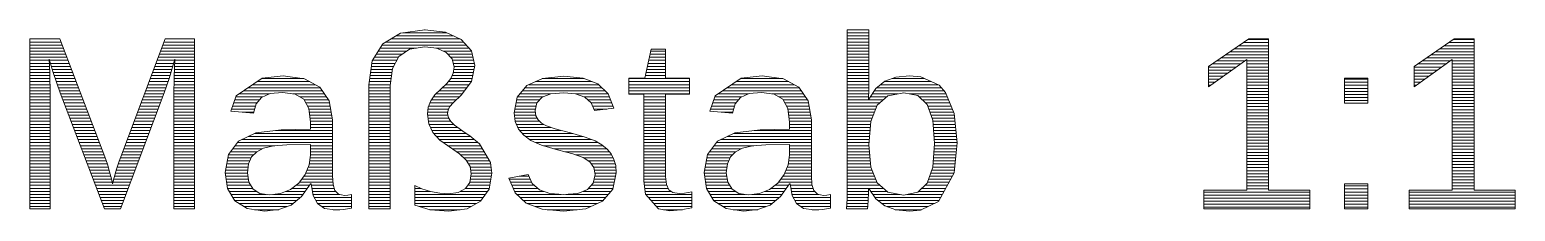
# Model space of a CAD drawing. Header units: millimetres. Extents: x 20 to 410, y 10 to 287.
# Drawn here: x 230.8 to 260.12, y 49.52 to 53.09 of the extents above; entities that cross this region are included whole.
import ezdxf

# ---------------------------------------------------------------- set-up
doc = ezdxf.new("R2010")
doc.units = ezdxf.units.MM
doc.layers.add('TEXT', color=7, linetype='Continuous', lineweight=13)

msp = doc.modelspace()

# ---------------------------------------------------------------- linework, layer by layer
at = {"layer": 'TEXT', "lineweight": 13}
for p, q in [((238.593, 53.092), (238.603, 53.092)), ((246.933, 53.092), (247.361, 53.092)), ((230.799, 52.912), (231.395, 52.912)), ((230.799, 52.852), (231.418, 52.852)), ((230.799, 52.792), (231.441, 52.792)), ((233.423, 52.792), (234.05, 52.792)), ((233.446, 52.852), (234.05, 52.852)), ((233.469, 52.912), (234.05, 52.912)), ((237.752, 52.792), (239.413, 52.792)), ((237.824, 52.852), (239.36, 52.852)), ((237.925, 52.912), (239.292, 52.912)), ((238.027, 52.972), (239.161, 52.972)), ((238.17, 53.032), (239.031, 53.032)), ((246.933, 53.032), (247.361, 53.032)), ((246.933, 52.972), (247.361, 52.972)), ((246.933, 52.912), (247.361, 52.912)), ((246.933, 52.852), (247.361, 52.852)), ((246.933, 52.792), (247.361, 52.792)), ((254.662, 52.78), (255.252, 52.78)), ((254.75, 52.84), (255.252, 52.84)), ((254.837, 52.9), (255.252, 52.9)), ((258.716, 52.78), (259.306, 52.78)), ((258.803, 52.84), (259.306, 52.84)), ((258.891, 52.9), (259.306, 52.9)), ((230.799, 52.732), (231.464, 52.732)), ((230.799, 52.672), (231.487, 52.672)), ((230.799, 52.612), (231.51, 52.612)), ((230.799, 52.552), (231.533, 52.552)), ((230.799, 52.492), (231.186, 52.492)), ((231.192, 52.492), (231.556, 52.492)), ((233.31, 52.492), (233.658, 52.492)), ((233.333, 52.552), (234.05, 52.552)), ((233.356, 52.612), (234.05, 52.612)), ((233.378, 52.672), (234.05, 52.672)), ((233.401, 52.732), (234.05, 52.732)), ((233.663, 52.492), (234.05, 52.492)), ((237.567, 52.492), (238.042, 52.492)), ((237.604, 52.552), (238.073, 52.552)), ((237.641, 52.612), (238.147, 52.612)), ((237.678, 52.672), (238.236, 52.672)), ((237.715, 52.732), (238.433, 52.732)), ((238.814, 52.732), (239.467, 52.732)), ((238.96, 52.672), (239.517, 52.672)), ((239.048, 52.612), (239.531, 52.612)), ((239.104, 52.552), (239.545, 52.552)), ((239.142, 52.492), (239.559, 52.492)), ((243.016, 52.492), (243.35, 52.492)), ((243.029, 52.552), (243.35, 52.552)), ((243.043, 52.612), (243.35, 52.612)), ((243.056, 52.672), (243.35, 52.672)), ((246.933, 52.732), (247.361, 52.732)), ((246.933, 52.672), (247.361, 52.672)), ((246.933, 52.612), (247.361, 52.612)), ((246.933, 52.552), (247.361, 52.552)), ((246.933, 52.492), (247.361, 52.492)), ((254.313, 52.54), (255.252, 52.54)), ((254.401, 52.6), (255.252, 52.6)), ((254.488, 52.66), (255.252, 52.66)), ((254.575, 52.72), (255.252, 52.72)), ((258.367, 52.54), (259.306, 52.54)), ((258.454, 52.6), (259.306, 52.6)), ((258.542, 52.66), (259.306, 52.66)), ((258.629, 52.72), (259.306, 52.72)), ((230.799, 52.432), (231.188, 52.432)), ((230.799, 52.372), (231.189, 52.372)), ((230.799, 52.312), (231.191, 52.312)), ((230.799, 52.252), (231.193, 52.252)), ((230.799, 52.192), (231.194, 52.192)), ((231.21, 52.432), (231.579, 52.432)), ((231.228, 52.372), (231.602, 52.372)), ((231.246, 52.312), (231.625, 52.312)), ((231.264, 52.252), (231.648, 52.252)), ((231.284, 52.192), (231.671, 52.192)), ((233.197, 52.192), (233.57, 52.192)), ((233.22, 52.252), (233.588, 52.252)), ((233.243, 52.312), (233.605, 52.312)), ((233.265, 52.372), (233.623, 52.372)), ((233.288, 52.432), (233.64, 52.432)), ((233.649, 52.192), (234.05, 52.192)), ((233.652, 52.252), (234.05, 52.252)), ((233.655, 52.312), (234.05, 52.312)), ((233.657, 52.372), (234.05, 52.372)), ((233.66, 52.432), (234.05, 52.432)), ((237.517, 52.192), (237.941, 52.192)), ((237.526, 52.252), (237.948, 52.252)), ((237.535, 52.312), (237.956, 52.312)), ((237.543, 52.372), (237.98, 52.372)), ((237.552, 52.432), (238.011, 52.432)), ((239.138, 52.192), (239.541, 52.192)), ((239.156, 52.432), (239.573, 52.432)), ((239.161, 52.252), (239.554, 52.252)), ((239.169, 52.312), (239.567, 52.312)), ((239.171, 52.372), (239.58, 52.372)), ((242.95, 52.192), (243.35, 52.192)), ((242.964, 52.252), (243.35, 52.252)), ((242.977, 52.312), (243.35, 52.312)), ((242.99, 52.372), (243.35, 52.372)), ((243.003, 52.432), (243.35, 52.432)), ((246.933, 52.432), (247.361, 52.432)), ((246.933, 52.372), (247.361, 52.372)), ((246.933, 52.312), (247.361, 52.312)), ((246.933, 52.252), (247.361, 52.252)), ((246.933, 52.192), (247.361, 52.192)), ((254.068, 52.36), (254.617, 52.36)), ((254.068, 52.3), (254.533, 52.3)), ((254.068, 52.24), (254.45, 52.24)), ((254.139, 52.42), (254.701, 52.42)), ((254.226, 52.48), (254.785, 52.48)), ((254.822, 52.48), (255.252, 52.48)), ((254.822, 52.42), (255.252, 52.42)), ((254.822, 52.36), (255.252, 52.36)), ((254.822, 52.3), (255.252, 52.3)), ((254.822, 52.24), (255.252, 52.24)), ((258.122, 52.36), (258.671, 52.36)), ((258.122, 52.3), (258.587, 52.3)), ((258.122, 52.24), (258.503, 52.24)), ((258.193, 52.42), (258.755, 52.42)), ((258.28, 52.48), (258.839, 52.48)), ((258.876, 52.48), (259.306, 52.48)), ((258.876, 52.42), (259.306, 52.42)), ((258.876, 52.36), (259.306, 52.36)), ((258.876, 52.3), (259.306, 52.3)), ((258.876, 52.24), (259.306, 52.24)), ((230.799, 52.132), (231.195, 52.132)), ((230.799, 52.072), (231.197, 52.072)), ((230.799, 52.012), (231.198, 52.012)), ((230.799, 51.952), (231.199, 51.952)), ((231.304, 52.132), (231.695, 52.132)), ((231.324, 52.072), (231.718, 52.072)), ((231.343, 52.012), (231.741, 52.012)), ((231.363, 51.952), (231.764, 51.952)), ((233.107, 51.952), (233.491, 51.952)), ((233.13, 52.012), (233.511, 52.012)), ((233.152, 52.072), (233.532, 52.072)), ((233.175, 52.132), (233.553, 52.132)), ((233.645, 51.952), (234.05, 51.952)), ((233.646, 52.072), (234.05, 52.072)), ((233.646, 52.012), (234.05, 52.012)), ((233.647, 52.132), (234.05, 52.132)), ((235.107, 51.952), (236.536, 51.952)), ((235.196, 52.012), (236.439, 52.012)), ((235.285, 52.072), (236.33, 52.072)), ((235.375, 52.132), (236.21, 52.132)), ((237.49, 52.012), (237.919, 52.012)), ((237.49, 51.952), (237.916, 51.952)), ((237.499, 52.072), (237.926, 52.072)), ((237.508, 52.132), (237.933, 52.132)), ((238.944, 51.952), (239.426, 51.952)), ((239.008, 52.012), (239.471, 52.012)), ((239.062, 52.072), (239.516, 52.072)), ((239.109, 52.132), (239.529, 52.132)), ((240.574, 51.952), (242.095, 51.952)), ((240.649, 52.012), (242.032, 52.012)), ((240.783, 52.072), (241.9, 52.072)), ((240.916, 52.132), (241.743, 52.132)), ((242.626, 52.132), (243.824, 52.132)), ((242.626, 52.072), (243.824, 52.072)), ((242.626, 52.012), (243.824, 52.012)), ((242.626, 51.952), (243.824, 51.952)), ((244.561, 51.952), (245.989, 51.952)), ((244.65, 52.012), (245.892, 52.012)), ((244.739, 52.072), (245.783, 52.072)), ((244.828, 52.132), (245.663, 52.132)), ((246.933, 52.132), (247.361, 52.132)), ((246.933, 52.072), (247.36, 52.072)), ((246.933, 52.012), (247.36, 52.012)), ((246.933, 51.952), (247.359, 51.952)), ((247.517, 51.952), (248.79, 51.952)), ((247.592, 52.012), (248.722, 52.012)), ((247.667, 52.072), (248.591, 52.072)), ((247.821, 52.132), (248.46, 52.132)), ((254.068, 52.18), (254.366, 52.18)), ((254.068, 52.12), (254.282, 52.12)), ((254.068, 52.06), (254.198, 52.06)), ((254.068, 52), (254.114, 52)), ((254.822, 52.18), (255.252, 52.18)), ((254.822, 52.12), (255.252, 52.12)), ((254.822, 52.06), (255.252, 52.06)), ((254.822, 52), (255.252, 52)), ((254.822, 51.94), (255.252, 51.94)), ((256.747, 52.12), (257.21, 52.12)), ((256.747, 52.06), (257.21, 52.06)), ((256.747, 52), (257.21, 52)), ((256.747, 51.94), (257.21, 51.94)), ((258.122, 52.18), (258.419, 52.18)), ((258.122, 52.12), (258.335, 52.12)), ((258.122, 52.06), (258.251, 52.06)), ((258.122, 52), (258.168, 52)), ((258.876, 52.18), (259.306, 52.18)), ((258.876, 52.12), (259.306, 52.12)), ((258.876, 52.06), (259.306, 52.06)), ((258.876, 52), (259.306, 52)), ((258.876, 51.94), (259.306, 51.94)), ((230.799, 51.892), (231.2, 51.892)), ((230.799, 51.832), (231.201, 51.832)), ((230.799, 51.772), (231.202, 51.772)), ((230.799, 51.712), (231.202, 51.712)), ((230.799, 51.652), (231.202, 51.652)), ((231.383, 51.892), (231.787, 51.892)), ((231.404, 51.832), (231.81, 51.832)), ((231.427, 51.772), (231.833, 51.772)), ((231.45, 51.712), (231.856, 51.712)), ((231.473, 51.652), (231.879, 51.652)), ((232.994, 51.652), (233.38, 51.652)), ((233.017, 51.712), (233.403, 51.712)), ((233.039, 51.772), (233.426, 51.772)), ((233.062, 51.832), (233.449, 51.832)), ((233.084, 51.892), (233.47, 51.892)), ((233.643, 51.832), (234.05, 51.832)), ((233.643, 51.772), (234.05, 51.772)), ((233.643, 51.712), (234.05, 51.712)), ((233.643, 51.652), (234.05, 51.652)), ((233.644, 51.892), (234.05, 51.892)), ((234.825, 51.652), (235.281, 51.652)), ((234.846, 51.712), (235.331, 51.712)), ((234.867, 51.772), (235.394, 51.772)), ((234.929, 51.832), (235.533, 51.832)), ((235.018, 51.892), (236.576, 51.892)), ((235.999, 51.832), (236.617, 51.832)), ((236.129, 51.772), (236.657, 51.772)), ((236.215, 51.712), (236.698, 51.712)), ((236.249, 51.652), (236.718, 51.652)), ((237.49, 51.892), (237.916, 51.892)), ((237.49, 51.832), (237.916, 51.832)), ((237.49, 51.772), (237.916, 51.772)), ((237.49, 51.712), (237.916, 51.712)), ((237.49, 51.652), (237.916, 51.652)), ((238.697, 51.652), (239.156, 51.652)), ((238.727, 51.712), (239.218, 51.712)), ((238.77, 51.772), (239.281, 51.772)), ((238.819, 51.832), (239.336, 51.832)), ((238.88, 51.892), (239.381, 51.892)), ((240.398, 51.652), (240.807, 51.652)), ((240.41, 51.712), (240.86, 51.712)), ((240.424, 51.772), (240.924, 51.772)), ((240.474, 51.832), (241.084, 51.832)), ((240.524, 51.892), (242.158, 51.892)), ((241.575, 51.832), (242.22, 51.832)), ((241.735, 51.772), (242.243, 51.772)), ((241.814, 51.712), (242.267, 51.712)), ((241.881, 51.652), (242.291, 51.652)), ((242.626, 51.892), (243.824, 51.892)), ((242.626, 51.832), (243.824, 51.832)), ((242.923, 51.772), (243.35, 51.772)), ((242.923, 51.712), (243.35, 51.712)), ((242.923, 51.652), (243.35, 51.652)), ((244.279, 51.652), (244.734, 51.652)), ((244.299, 51.712), (244.784, 51.712)), ((244.32, 51.772), (244.848, 51.772)), ((244.382, 51.832), (244.986, 51.832)), ((244.471, 51.892), (246.03, 51.892)), ((245.452, 51.832), (246.07, 51.832)), ((245.582, 51.772), (246.111, 51.772)), ((245.669, 51.712), (246.151, 51.712)), ((245.702, 51.652), (246.171, 51.652)), ((246.933, 51.892), (247.357, 51.892)), ((246.933, 51.832), (247.355, 51.832)), ((246.933, 51.772), (247.353, 51.772)), ((246.933, 51.712), (247.645, 51.712)), ((246.933, 51.652), (247.576, 51.652)), ((247.391, 51.772), (247.714, 51.772)), ((247.43, 51.832), (247.933, 51.832)), ((247.469, 51.892), (248.845, 51.892)), ((248.162, 51.832), (248.887, 51.832)), ((248.354, 51.772), (248.912, 51.772)), ((248.418, 51.712), (248.937, 51.712)), ((248.483, 51.652), (248.962, 51.652)), ((254.822, 51.88), (255.252, 51.88)), ((254.822, 51.82), (255.252, 51.82)), ((254.822, 51.76), (255.252, 51.76)), ((254.822, 51.7), (255.252, 51.7)), ((254.822, 51.64), (255.252, 51.64)), ((256.747, 51.88), (257.21, 51.88)), ((256.747, 51.82), (257.21, 51.82)), ((256.747, 51.76), (257.21, 51.76)), ((256.747, 51.7), (257.21, 51.7)), ((258.876, 51.88), (259.306, 51.88)), ((258.876, 51.82), (259.306, 51.82)), ((258.876, 51.76), (259.306, 51.76)), ((258.876, 51.7), (259.306, 51.7)), ((258.876, 51.64), (259.306, 51.64)), ((230.799, 51.592), (231.202, 51.592)), ((230.799, 51.532), (231.202, 51.532)), ((230.799, 51.472), (231.202, 51.472)), ((230.799, 51.412), (231.202, 51.412)), ((230.799, 51.352), (231.202, 51.352)), ((231.496, 51.592), (231.902, 51.592)), ((231.519, 51.532), (231.925, 51.532)), ((231.542, 51.472), (231.948, 51.472)), ((231.565, 51.412), (231.971, 51.412)), ((231.588, 51.352), (231.994, 51.352)), ((232.881, 51.352), (233.267, 51.352)), ((232.904, 51.412), (233.289, 51.412)), ((232.926, 51.472), (233.312, 51.472)), ((232.949, 51.532), (233.335, 51.532)), ((232.971, 51.592), (233.358, 51.592)), ((233.643, 51.592), (234.05, 51.592)), ((233.643, 51.532), (234.05, 51.532)), ((233.643, 51.472), (234.05, 51.472)), ((233.643, 51.412), (234.05, 51.412)), ((233.643, 51.352), (234.05, 51.352)), ((234.783, 51.532), (235.238, 51.532)), ((234.804, 51.592), (235.255, 51.592)), ((234.994, 51.472), (235.221, 51.472)), ((236.282, 51.592), (236.728, 51.592)), ((236.31, 51.532), (236.738, 51.532)), ((236.317, 51.472), (236.748, 51.472)), ((236.324, 51.412), (236.758, 51.412)), ((236.332, 51.352), (236.768, 51.352)), ((237.49, 51.592), (237.916, 51.592)), ((237.49, 51.532), (237.916, 51.532)), ((237.49, 51.472), (237.916, 51.472)), ((237.49, 51.412), (237.916, 51.412)), ((237.49, 51.352), (237.916, 51.352)), ((238.651, 51.412), (239.053, 51.412)), ((238.653, 51.472), (239.05, 51.472)), ((238.659, 51.352), (239.07, 51.352)), ((238.66, 51.532), (239.066, 51.532)), ((238.673, 51.592), (239.103, 51.592)), ((240.362, 51.472), (240.778, 51.472)), ((240.365, 51.412), (240.787, 51.412)), ((240.373, 51.352), (240.815, 51.352)), ((240.374, 51.532), (240.781, 51.532)), ((240.386, 51.592), (240.794, 51.592)), ((241.908, 51.592), (242.314, 51.592)), ((241.934, 51.532), (242.19, 51.532)), ((242.923, 51.592), (243.35, 51.592)), ((242.923, 51.532), (243.35, 51.532)), ((242.923, 51.472), (243.35, 51.472)), ((242.923, 51.412), (243.35, 51.412)), ((242.923, 51.352), (243.35, 51.352)), ((244.237, 51.532), (244.692, 51.532)), ((244.258, 51.592), (244.709, 51.592)), ((244.448, 51.472), (244.675, 51.472)), ((245.735, 51.592), (246.181, 51.592)), ((245.763, 51.532), (246.191, 51.532)), ((245.77, 51.472), (246.201, 51.472)), ((245.778, 51.412), (246.211, 51.412)), ((245.785, 51.352), (246.221, 51.352)), ((246.933, 51.592), (247.519, 51.592)), ((246.933, 51.532), (247.496, 51.532)), ((246.933, 51.472), (247.473, 51.472)), ((246.933, 51.412), (247.449, 51.412)), ((246.933, 51.352), (247.426, 51.352)), ((248.524, 51.592), (248.987, 51.592)), ((248.545, 51.532), (249.012, 51.532)), ((248.566, 51.472), (249.037, 51.472)), ((248.587, 51.412), (249.051, 51.412)), ((248.608, 51.352), (249.057, 51.352)), ((254.822, 51.58), (255.252, 51.58)), ((254.822, 51.52), (255.252, 51.52)), ((254.822, 51.46), (255.252, 51.46)), ((254.822, 51.4), (255.252, 51.4)), ((254.822, 51.34), (255.252, 51.34)), ((258.876, 51.58), (259.306, 51.58)), ((258.876, 51.52), (259.306, 51.52)), ((258.876, 51.46), (259.306, 51.46)), ((258.876, 51.4), (259.306, 51.4)), ((258.876, 51.34), (259.306, 51.34)), ((230.799, 51.292), (231.202, 51.292)), ((230.799, 51.232), (231.202, 51.232)), ((230.799, 51.172), (231.202, 51.172)), ((230.799, 51.112), (231.202, 51.112)), ((230.799, 51.052), (231.202, 51.052)), ((231.611, 51.292), (232.017, 51.292)), ((231.634, 51.232), (232.04, 51.232)), ((231.657, 51.172), (232.063, 51.172)), ((231.68, 51.112), (232.086, 51.112)), ((231.703, 51.052), (232.109, 51.052)), ((232.768, 51.052), (233.153, 51.052)), ((232.791, 51.112), (233.176, 51.112)), ((232.813, 51.172), (233.198, 51.172)), ((232.836, 51.232), (233.221, 51.232)), ((232.858, 51.292), (233.244, 51.292)), ((233.643, 51.292), (234.05, 51.292)), ((233.643, 51.232), (234.05, 51.232)), ((233.643, 51.172), (234.05, 51.172)), ((233.643, 51.112), (234.05, 51.112)), ((233.643, 51.052), (234.05, 51.052)), ((235.238, 51.052), (236.773, 51.052)), ((235.647, 51.112), (236.773, 51.112)), ((236.339, 51.292), (236.773, 51.292)), ((236.341, 51.232), (236.773, 51.232)), ((236.341, 51.172), (236.773, 51.172)), ((237.49, 51.292), (237.916, 51.292)), ((237.49, 51.232), (237.916, 51.232)), ((237.49, 51.172), (237.916, 51.172)), ((237.49, 51.112), (237.916, 51.112)), ((237.49, 51.052), (237.916, 51.052)), ((238.668, 51.292), (239.109, 51.292)), ((238.679, 51.232), (239.17, 51.232)), ((238.708, 51.172), (239.245, 51.172)), ((238.737, 51.112), (239.329, 51.112)), ((238.774, 51.052), (239.418, 51.052)), ((240.38, 51.292), (240.863, 51.292)), ((240.405, 51.232), (240.944, 51.232)), ((240.432, 51.172), (241.083, 51.172)), ((240.47, 51.112), (241.284, 51.112)), ((240.522, 51.052), (241.509, 51.052)), ((242.923, 51.292), (243.35, 51.292)), ((242.923, 51.232), (243.35, 51.232)), ((242.923, 51.172), (243.35, 51.172)), ((242.923, 51.112), (243.35, 51.112)), ((242.923, 51.052), (243.35, 51.052)), ((244.692, 51.052), (246.226, 51.052)), ((245.1, 51.112), (246.226, 51.112)), ((245.793, 51.292), (246.226, 51.292)), ((245.795, 51.232), (246.226, 51.232)), ((245.795, 51.172), (246.226, 51.172)), ((246.933, 51.292), (247.403, 51.292)), ((246.933, 51.232), (247.397, 51.232)), ((246.933, 51.172), (247.392, 51.172)), ((246.933, 51.112), (247.386, 51.112)), ((246.933, 51.052), (247.381, 51.052)), ((248.623, 51.292), (249.063, 51.292)), ((248.627, 51.232), (249.069, 51.232)), ((248.632, 51.172), (249.075, 51.172)), ((248.636, 51.112), (249.081, 51.112)), ((248.641, 51.052), (249.087, 51.052)), ((254.822, 51.28), (255.252, 51.28)), ((254.822, 51.22), (255.252, 51.22)), ((254.822, 51.16), (255.252, 51.16)), ((254.822, 51.1), (255.252, 51.1)), ((254.822, 51.04), (255.252, 51.04)), ((258.876, 51.28), (259.306, 51.28)), ((258.876, 51.22), (259.306, 51.22)), ((258.876, 51.16), (259.306, 51.16)), ((258.876, 51.1), (259.306, 51.1)), ((258.876, 51.04), (259.306, 51.04)), ((230.799, 50.992), (231.202, 50.992)), ((230.799, 50.932), (231.202, 50.932)), ((230.799, 50.872), (231.202, 50.872)), ((230.799, 50.812), (231.202, 50.812)), ((230.799, 50.752), (231.202, 50.752)), ((231.726, 50.992), (232.132, 50.992)), ((231.75, 50.932), (232.155, 50.932)), ((231.773, 50.872), (232.178, 50.872)), ((231.796, 50.812), (232.201, 50.812)), ((231.819, 50.752), (232.224, 50.752)), ((232.655, 50.752), (233.039, 50.752)), ((232.678, 50.812), (233.062, 50.812)), ((232.7, 50.872), (233.084, 50.872)), ((232.723, 50.932), (233.107, 50.932)), ((232.745, 50.992), (233.13, 50.992)), ((233.643, 50.992), (234.05, 50.992)), ((233.643, 50.932), (234.05, 50.932)), ((233.643, 50.872), (234.05, 50.872)), ((233.643, 50.812), (234.05, 50.812)), ((233.643, 50.752), (234.05, 50.752)), ((234.807, 50.752), (235.389, 50.752)), ((234.852, 50.812), (235.638, 50.812)), ((234.897, 50.872), (236.773, 50.872)), ((234.987, 50.932), (236.773, 50.932)), ((235.113, 50.992), (236.773, 50.992)), ((236.341, 50.812), (236.773, 50.812)), ((236.341, 50.752), (236.773, 50.752)), ((237.49, 50.992), (237.916, 50.992)), ((237.49, 50.932), (237.916, 50.932)), ((237.49, 50.872), (237.916, 50.872)), ((237.49, 50.812), (237.916, 50.812)), ((237.49, 50.752), (237.916, 50.752)), ((238.829, 50.992), (239.503, 50.992)), ((238.883, 50.932), (239.576, 50.932)), ((238.963, 50.872), (239.65, 50.872)), ((239.048, 50.812), (239.699, 50.812)), ((239.135, 50.752), (239.735, 50.752)), ((240.587, 50.992), (241.722, 50.992)), ((240.669, 50.932), (241.889, 50.932)), ((240.791, 50.872), (242.017, 50.872)), ((240.94, 50.812), (242.113, 50.812)), ((241.141, 50.752), (242.186, 50.752)), ((242.923, 50.992), (243.35, 50.992)), ((242.923, 50.932), (243.35, 50.932)), ((242.923, 50.872), (243.35, 50.872)), ((242.923, 50.812), (243.35, 50.812)), ((242.923, 50.752), (243.35, 50.752)), ((244.26, 50.752), (244.843, 50.752)), ((244.305, 50.812), (245.092, 50.812)), ((244.351, 50.872), (246.226, 50.872)), ((244.44, 50.932), (246.226, 50.932)), ((244.566, 50.992), (246.226, 50.992)), ((245.795, 50.812), (246.226, 50.812)), ((245.795, 50.752), (246.226, 50.752)), ((246.933, 50.992), (247.376, 50.992)), ((246.933, 50.932), (247.37, 50.932)), ((246.933, 50.872), (247.365, 50.872)), ((246.933, 50.812), (247.362, 50.812)), ((246.933, 50.752), (247.367, 50.752)), ((248.646, 50.992), (249.093, 50.992)), ((248.649, 50.752), (249.094, 50.752)), ((248.65, 50.932), (249.099, 50.932)), ((248.653, 50.812), (249.1, 50.812)), ((248.655, 50.872), (249.105, 50.872)), ((254.822, 50.98), (255.252, 50.98)), ((254.822, 50.92), (255.252, 50.92)), ((254.822, 50.86), (255.252, 50.86)), ((254.822, 50.8), (255.252, 50.8)), ((254.822, 50.74), (255.252, 50.74)), ((258.876, 50.98), (259.306, 50.98)), ((258.876, 50.92), (259.306, 50.92)), ((258.876, 50.86), (259.306, 50.86)), ((258.876, 50.8), (259.306, 50.8)), ((258.876, 50.74), (259.306, 50.74)), ((230.799, 50.692), (231.202, 50.692)), ((230.799, 50.632), (231.202, 50.632)), ((230.799, 50.572), (231.202, 50.572)), ((230.799, 50.512), (231.202, 50.512)), ((230.799, 50.452), (231.202, 50.452)), ((231.842, 50.692), (232.247, 50.692)), ((231.865, 50.632), (232.27, 50.632)), ((231.888, 50.572), (232.292, 50.572)), ((231.911, 50.512), (232.311, 50.512)), ((231.934, 50.452), (232.331, 50.452)), ((232.546, 50.452), (232.925, 50.452)), ((232.566, 50.512), (232.948, 50.512)), ((232.587, 50.572), (232.971, 50.572)), ((232.61, 50.632), (232.993, 50.632)), ((232.632, 50.692), (233.016, 50.692)), ((233.643, 50.692), (234.05, 50.692)), ((233.643, 50.632), (234.05, 50.632)), ((233.643, 50.572), (234.05, 50.572)), ((233.643, 50.512), (234.05, 50.512)), ((233.643, 50.452), (234.05, 50.452)), ((234.686, 50.452), (235.115, 50.452)), ((234.698, 50.512), (235.142, 50.512)), ((234.709, 50.572), (235.169, 50.572)), ((234.72, 50.632), (235.218, 50.632)), ((234.761, 50.692), (235.277, 50.692)), ((236.318, 50.452), (236.773, 50.452)), ((236.326, 50.512), (236.773, 50.512)), ((236.334, 50.572), (236.773, 50.572)), ((236.341, 50.692), (236.773, 50.692)), ((236.341, 50.632), (236.773, 50.632)), ((237.49, 50.692), (237.916, 50.692)), ((237.49, 50.632), (237.916, 50.632)), ((237.49, 50.572), (237.916, 50.572)), ((237.49, 50.512), (237.916, 50.512)), ((237.49, 50.452), (237.916, 50.452)), ((239.224, 50.692), (239.77, 50.692)), ((239.303, 50.632), (239.806, 50.632)), ((239.367, 50.572), (239.842, 50.572)), ((239.422, 50.512), (239.877, 50.512)), ((239.458, 50.452), (239.899, 50.452)), ((241.36, 50.692), (242.238, 50.692)), ((241.571, 50.632), (242.281, 50.632)), ((241.733, 50.572), (242.313, 50.572)), ((241.827, 50.512), (242.337, 50.512)), ((241.886, 50.452), (242.355, 50.452)), ((242.923, 50.692), (243.35, 50.692)), ((242.923, 50.632), (243.35, 50.632)), ((242.923, 50.572), (243.35, 50.572)), ((242.923, 50.512), (243.35, 50.512)), ((242.923, 50.452), (243.35, 50.452)), ((244.14, 50.452), (244.569, 50.452)), ((244.151, 50.512), (244.595, 50.512)), ((244.162, 50.572), (244.622, 50.572)), ((244.173, 50.632), (244.672, 50.632)), ((244.214, 50.692), (244.731, 50.692)), ((245.771, 50.452), (246.226, 50.452)), ((245.779, 50.512), (246.226, 50.512)), ((245.787, 50.572), (246.226, 50.572)), ((245.795, 50.692), (246.226, 50.692)), ((245.795, 50.632), (246.226, 50.632)), ((246.933, 50.692), (247.373, 50.692)), ((246.933, 50.632), (247.378, 50.632)), ((246.933, 50.572), (247.384, 50.572)), ((246.933, 50.512), (247.389, 50.512)), ((246.933, 50.452), (247.395, 50.452)), ((248.625, 50.452), (249.064, 50.452)), ((248.63, 50.512), (249.07, 50.512)), ((248.635, 50.572), (249.076, 50.572)), ((248.639, 50.632), (249.082, 50.632)), ((248.644, 50.692), (249.088, 50.692)), ((254.822, 50.68), (255.252, 50.68)), ((254.822, 50.62), (255.252, 50.62)), ((254.822, 50.56), (255.252, 50.56)), ((254.822, 50.5), (255.252, 50.5)), ((254.822, 50.44), (255.252, 50.44)), ((258.876, 50.68), (259.306, 50.68)), ((258.876, 50.62), (259.306, 50.62)), ((258.876, 50.56), (259.306, 50.56)), ((258.876, 50.5), (259.306, 50.5)), ((258.876, 50.44), (259.306, 50.44)), ((230.799, 50.392), (231.202, 50.392)), ((230.799, 50.332), (231.202, 50.332)), ((230.799, 50.272), (231.202, 50.272)), ((230.799, 50.212), (231.202, 50.212)), ((230.799, 50.152), (231.202, 50.152)), ((231.957, 50.392), (232.348, 50.392)), ((231.98, 50.332), (232.365, 50.332)), ((232.003, 50.272), (232.382, 50.272)), ((232.026, 50.212), (232.398, 50.212)), ((232.049, 50.152), (232.413, 50.152)), ((232.456, 50.152), (232.811, 50.152)), ((232.472, 50.212), (232.834, 50.212)), ((232.49, 50.272), (232.857, 50.272)), ((232.508, 50.332), (232.88, 50.332)), ((232.527, 50.392), (232.902, 50.392)), ((233.643, 50.392), (234.05, 50.392)), ((233.643, 50.332), (234.05, 50.332)), ((233.643, 50.272), (234.05, 50.272)), ((233.643, 50.212), (234.05, 50.212)), ((233.643, 50.152), (234.05, 50.152)), ((234.658, 50.272), (235.096, 50.272)), ((234.664, 50.332), (235.101, 50.332)), ((234.667, 50.212), (235.105, 50.212)), ((234.675, 50.392), (235.108, 50.392)), ((234.676, 50.152), (235.114, 50.152)), ((236.167, 50.152), (236.777, 50.152)), ((236.212, 50.212), (236.773, 50.212)), ((236.248, 50.272), (236.773, 50.272)), ((236.273, 50.332), (236.773, 50.332)), ((236.298, 50.392), (236.773, 50.392)), ((237.49, 50.392), (237.916, 50.392)), ((237.49, 50.332), (237.916, 50.332)), ((237.49, 50.272), (237.916, 50.272)), ((237.49, 50.212), (237.916, 50.212)), ((237.49, 50.152), (237.916, 50.152)), ((239.49, 50.392), (239.907, 50.392)), ((239.496, 50.152), (239.902, 50.152)), ((239.5, 50.332), (239.914, 50.332)), ((239.506, 50.212), (239.912, 50.212)), ((239.511, 50.272), (239.922, 50.272)), ((240.266, 50.152), (240.678, 50.152)), ((240.457, 50.212), (240.65, 50.212)), ((241.929, 50.392), (242.367, 50.392)), ((241.941, 50.152), (242.349, 50.152)), ((241.945, 50.332), (242.372, 50.332)), ((241.954, 50.212), (242.362, 50.212)), ((241.956, 50.272), (242.375, 50.272)), ((242.923, 50.392), (243.35, 50.392)), ((242.923, 50.332), (243.35, 50.332)), ((242.923, 50.272), (243.35, 50.272)), ((242.923, 50.212), (243.35, 50.212)), ((242.923, 50.152), (243.355, 50.152)), ((244.111, 50.272), (244.549, 50.272)), ((244.117, 50.332), (244.554, 50.332)), ((244.121, 50.212), (244.558, 50.212)), ((244.129, 50.392), (244.561, 50.392)), ((244.13, 50.152), (244.567, 50.152)), ((245.621, 50.152), (246.231, 50.152)), ((245.666, 50.212), (246.226, 50.212)), ((245.701, 50.272), (246.226, 50.272)), ((245.726, 50.332), (246.226, 50.332)), ((245.751, 50.392), (246.226, 50.392)), ((246.933, 50.392), (247.4, 50.392)), ((246.933, 50.332), (247.422, 50.332)), ((246.933, 50.272), (247.446, 50.272)), ((246.933, 50.212), (247.469, 50.212)), ((246.933, 50.152), (247.493, 50.152)), ((248.539, 50.152), (248.978, 50.152)), ((248.56, 50.212), (249.01, 50.212)), ((248.58, 50.272), (249.043, 50.272)), ((248.601, 50.332), (249.052, 50.332)), ((248.621, 50.392), (249.058, 50.392)), ((254.822, 50.38), (255.252, 50.38)), ((254.822, 50.32), (255.252, 50.32)), ((254.822, 50.26), (255.252, 50.26)), ((254.822, 50.2), (255.252, 50.2)), ((254.822, 50.14), (255.252, 50.14)), ((258.876, 50.38), (259.306, 50.38)), ((258.876, 50.32), (259.306, 50.32)), ((258.876, 50.26), (259.306, 50.26)), ((258.876, 50.2), (259.306, 50.2)), ((258.876, 50.14), (259.306, 50.14)), ((230.799, 50.092), (231.202, 50.092)), ((230.799, 50.032), (231.202, 50.032)), ((230.799, 49.972), (231.202, 49.972)), ((230.799, 49.912), (231.202, 49.912)), ((230.799, 49.852), (231.202, 49.852)), ((232.072, 50.092), (232.427, 50.092)), ((232.095, 50.032), (232.766, 50.032)), ((232.118, 49.972), (232.743, 49.972)), ((232.142, 49.912), (232.72, 49.912)), ((232.165, 49.852), (232.698, 49.852)), ((232.441, 50.092), (232.789, 50.092)), ((233.643, 50.092), (234.05, 50.092)), ((233.643, 50.032), (234.05, 50.032)), ((233.643, 49.972), (234.05, 49.972)), ((233.643, 49.912), (234.05, 49.912)), ((233.643, 49.852), (234.05, 49.852)), ((234.686, 50.092), (235.124, 50.092)), ((234.695, 50.032), (235.161, 50.032)), ((234.704, 49.972), (235.198, 49.972)), ((234.738, 49.912), (235.279, 49.912)), ((234.775, 49.852), (235.468, 49.852)), ((235.608, 49.852), (236.194, 49.852)), ((235.855, 49.912), (236.236, 49.912)), ((235.976, 49.972), (236.278, 49.972)), ((236.053, 50.032), (236.321, 50.032)), ((236.122, 50.092), (236.782, 50.092)), ((236.36, 50.032), (236.79, 50.032)), ((236.369, 49.972), (236.809, 49.972)), ((236.379, 49.912), (236.84, 49.912)), ((236.389, 49.852), (236.921, 49.852)), ((237.49, 50.092), (237.916, 50.092)), ((237.49, 50.032), (237.916, 50.032)), ((237.49, 49.972), (237.916, 49.972)), ((237.49, 49.912), (237.916, 49.912)), ((237.49, 49.852), (237.916, 49.852)), ((238.397, 49.972), (238.52, 49.972)), ((238.398, 49.912), (238.708, 49.912)), ((238.399, 49.852), (239.794, 49.852)), ((239.297, 49.912), (239.837, 49.912)), ((239.402, 49.972), (239.87, 49.972)), ((239.444, 50.032), (239.88, 50.032)), ((239.485, 50.092), (239.891, 50.092)), ((240.291, 50.092), (240.706, 50.092)), ((240.317, 50.032), (240.759, 50.032)), ((240.342, 49.972), (240.827, 49.972)), ((240.368, 49.912), (240.949, 49.912)), ((240.412, 49.852), (241.287, 49.852)), ((241.381, 49.852), (242.217, 49.852)), ((241.718, 49.912), (242.269, 49.912)), ((241.832, 49.972), (242.311, 49.972)), ((241.887, 50.032), (242.324, 50.032)), ((241.928, 50.092), (242.337, 50.092)), ((242.925, 50.092), (243.36, 50.092)), ((242.933, 50.032), (243.372, 50.032)), ((242.941, 49.972), (243.398, 49.972)), ((242.948, 49.912), (243.46, 49.912)), ((242.961, 49.852), (243.867, 49.852)), ((244.139, 50.092), (244.578, 50.092)), ((244.148, 50.032), (244.614, 50.032)), ((244.157, 49.972), (244.651, 49.972)), ((244.192, 49.912), (244.732, 49.912)), ((244.228, 49.852), (244.921, 49.852)), ((245.061, 49.852), (245.647, 49.852)), ((245.309, 49.912), (245.689, 49.912)), ((245.429, 49.972), (245.732, 49.972)), ((245.507, 50.032), (245.774, 50.032)), ((245.576, 50.092), (246.235, 50.092)), ((245.813, 50.032), (246.244, 50.032)), ((245.823, 49.972), (246.263, 49.972)), ((245.833, 49.912), (246.293, 49.912)), ((245.843, 49.852), (246.375, 49.852)), ((246.931, 49.912), (247.355, 49.912)), ((246.931, 49.852), (247.352, 49.852)), ((246.932, 50.032), (247.577, 50.032)), ((246.932, 49.972), (247.647, 49.972)), ((246.933, 50.092), (247.517, 50.092)), ((247.4, 49.912), (247.718, 49.912)), ((247.441, 49.852), (247.974, 49.852)), ((248.112, 49.852), (248.813, 49.852)), ((248.34, 49.912), (248.846, 49.912)), ((248.403, 49.972), (248.879, 49.972)), ((248.466, 50.032), (248.912, 50.032)), ((248.518, 50.092), (248.945, 50.092)), ((253.971, 49.9), (256.066, 49.9)), ((254.822, 50.08), (255.252, 50.08)), ((254.822, 50.02), (255.252, 50.02)), ((254.822, 49.96), (255.252, 49.96)), ((256.747, 50.02), (257.21, 50.02)), ((256.747, 49.96), (257.21, 49.96)), ((256.747, 49.9), (257.21, 49.9)), ((258.024, 49.9), (260.12, 49.9)), ((258.876, 50.08), (259.306, 50.08)), ((258.876, 50.02), (259.306, 50.02)), ((258.876, 49.96), (259.306, 49.96)), ((230.799, 49.792), (231.202, 49.792)), ((230.799, 49.732), (231.202, 49.732)), ((230.799, 49.672), (231.202, 49.672)), ((230.799, 49.612), (231.202, 49.612)), ((232.188, 49.792), (232.675, 49.792)), ((232.211, 49.732), (232.652, 49.732)), ((232.234, 49.672), (232.629, 49.672)), ((232.257, 49.612), (232.607, 49.612)), ((233.643, 49.792), (234.05, 49.792)), ((233.643, 49.732), (234.05, 49.732)), ((233.643, 49.672), (234.05, 49.672)), ((233.643, 49.612), (234.05, 49.612)), ((234.811, 49.792), (236.142, 49.792)), ((234.847, 49.732), (236.068, 49.732)), ((234.936, 49.672), (235.994, 49.672)), ((235.031, 49.612), (235.875, 49.612)), ((236.413, 49.792), (237.152, 49.792)), ((236.445, 49.732), (237.152, 49.732)), ((236.477, 49.672), (237.152, 49.672)), ((236.566, 49.612), (237.152, 49.612)), ((237.49, 49.792), (237.916, 49.792)), ((237.49, 49.732), (237.916, 49.732)), ((237.49, 49.672), (237.916, 49.672)), ((237.49, 49.612), (237.916, 49.612)), ((238.399, 49.792), (239.752, 49.792)), ((238.4, 49.732), (239.709, 49.732)), ((238.401, 49.672), (239.615, 49.672)), ((238.494, 49.612), (239.506, 49.612)), ((240.476, 49.792), (242.165, 49.792)), ((240.54, 49.732), (242.114, 49.732)), ((240.616, 49.672), (241.998, 49.672)), ((240.776, 49.612), (241.864, 49.612)), ((243.014, 49.792), (243.867, 49.792)), ((243.067, 49.732), (243.867, 49.732)), ((243.12, 49.672), (243.867, 49.672)), ((243.173, 49.612), (243.867, 49.612)), ((244.264, 49.792), (245.595, 49.792)), ((244.3, 49.732), (245.521, 49.732)), ((244.39, 49.672), (245.447, 49.672)), ((244.485, 49.612), (245.329, 49.612)), ((245.866, 49.792), (246.606, 49.792)), ((245.898, 49.732), (246.606, 49.732)), ((245.93, 49.672), (246.606, 49.672)), ((246.019, 49.612), (246.606, 49.612)), ((246.922, 49.612), (247.337, 49.612)), ((246.925, 49.672), (247.341, 49.672)), ((246.928, 49.732), (247.345, 49.732)), ((246.93, 49.792), (247.349, 49.792)), ((247.482, 49.792), (248.781, 49.792)), ((247.543, 49.732), (248.748, 49.732)), ((247.619, 49.672), (248.654, 49.672)), ((247.718, 49.612), (248.528, 49.612)), ((253.971, 49.84), (256.066, 49.84)), ((253.971, 49.78), (256.066, 49.78)), ((253.971, 49.72), (256.066, 49.72)), ((253.971, 49.66), (256.066, 49.66)), ((253.971, 49.6), (256.066, 49.6)), ((256.747, 49.84), (257.21, 49.84)), ((256.747, 49.78), (257.21, 49.78)), ((256.747, 49.72), (257.21, 49.72)), ((256.747, 49.66), (257.21, 49.66)), ((256.747, 49.6), (257.21, 49.6)), ((258.024, 49.84), (260.12, 49.84)), ((258.024, 49.78), (260.12, 49.78)), ((258.024, 49.72), (260.12, 49.72)), ((258.024, 49.66), (260.12, 49.66)), ((258.024, 49.6), (260.12, 49.6)), ((235.233, 49.552), (235.714, 49.552)), ((236.785, 49.552), (236.923, 49.552)), ((238.699, 49.552), (239.292, 49.552)), ((241.012, 49.552), (241.602, 49.552)), ((243.311, 49.552), (243.683, 49.552)), ((244.686, 49.552), (245.167, 49.552)), ((246.239, 49.552), (246.376, 49.552)), ((247.883, 49.552), (248.401, 49.552))]:
    msp.add_line(p, q, dxfattribs=at)
for points in [[(239.699, 49.718), (239.431, 49.571), (239.073, 49.522), (238.702, 49.551), (238.401, 49.639), (238.397, 50.028), (238.536, 49.965), (238.709, 49.912), (238.893, 49.876), (239.063, 49.865), (239.256, 49.89), (239.398, 49.966), (239.485, 50.09), (239.514, 50.256), (239.489, 50.4), (239.413, 50.529), (239.28, 50.654), (239.082, 50.788), (238.891, 50.923), (238.756, 51.072), (238.675, 51.241), (238.648, 51.433), (238.665, 51.572), (238.716, 51.697), (238.798, 51.812), (238.912, 51.922), (239.03, 52.033), (239.112, 52.136), (239.159, 52.24), (239.175, 52.355), (239.135, 52.519), (239.016, 52.647), (238.832, 52.73), (238.598, 52.758), (238.293, 52.71), (238.081, 52.568), (237.958, 52.329), (237.916, 51.994), (237.916, 49.57), (237.49, 49.57), (237.49, 52.007), (237.559, 52.48), (237.768, 52.819), (238.115, 53.024), (238.598, 53.093), (239.003, 53.045), (239.316, 52.901), (239.516, 52.677), (239.583, 52.387), (239.516, 52.072), (239.315, 51.804), (239.164, 51.661), (239.087, 51.574), (239.057, 51.514), (239.047, 51.448), (239.063, 51.362), (239.112, 51.287), (239.185, 51.218), (239.275, 51.15), (239.376, 51.08), (239.486, 51.006), (239.677, 50.85), (239.895, 50.482), (239.922, 50.27), (239.867, 49.954), (239.699, 49.718)], [(249.046, 50.278), (248.736, 49.711), (248.382, 49.543), (248.161, 49.522), (247.893, 49.549), (247.675, 49.628), (247.5, 49.766), (247.361, 49.969), (247.356, 49.969), (247.354, 49.876), (247.346, 49.744), (247.338, 49.625), (247.332, 49.57), (246.919, 49.57), (246.93, 49.767), (246.933, 50.099), (246.933, 53.093), (247.361, 53.093), (247.361, 52.089), (247.358, 51.921), (247.351, 51.726), (247.361, 51.726), (247.499, 51.937), (247.675, 52.079), (247.894, 52.159), (248.161, 52.186), (248.388, 52.165), (248.746, 52.001), (248.876, 51.858), (249.048, 51.446), (249.105, 50.866), (249.046, 50.278)], [(233.664, 52.513), (233.553, 52.135), (233.455, 51.849), (232.591, 49.57), (232.273, 49.57), (231.397, 51.849), (231.264, 52.252), (231.185, 52.513), (231.193, 52.25), (231.202, 51.802), (231.202, 49.57), (230.799, 49.57), (230.799, 52.914), (231.394, 52.914), (232.284, 50.595), (232.331, 50.451), (232.376, 50.295), (232.412, 50.157), (232.434, 50.064), (232.464, 50.183), (232.514, 50.352), (232.565, 50.509), (232.596, 50.595), (233.469, 52.914), (234.05, 52.914), (234.05, 49.57), (233.643, 49.57), (233.643, 51.802), (233.648, 52.164), (233.664, 52.513)], [(253.971, 49.933), (254.822, 49.933), (254.822, 52.506), (254.068, 51.967), (254.068, 52.371), (254.858, 52.914), (255.252, 52.914), (255.252, 49.933), (256.066, 49.933), (256.066, 49.57), (253.971, 49.57), (253.971, 49.933)], [(258.024, 49.57), (258.024, 49.933), (258.876, 49.933), (258.876, 52.506), (258.122, 51.967), (258.122, 52.371), (258.912, 52.914), (259.306, 52.914), (259.306, 49.933), (260.12, 49.933), (260.12, 49.57), (258.024, 49.57)], [(243.435, 49.532), (243.211, 49.568), (242.955, 49.859), (242.923, 50.114), (242.923, 51.827), (242.626, 51.827), (242.626, 52.138), (242.939, 52.138), (243.065, 52.713), (243.35, 52.713), (243.35, 52.138), (243.824, 52.138), (243.824, 51.827), (243.35, 51.827), (243.35, 50.207), (243.365, 50.049), (243.41, 49.946), (243.493, 49.89), (243.62, 49.872), (243.725, 49.88), (243.867, 49.905), (243.867, 49.589), (243.653, 49.546), (243.435, 49.532)], [(234.704, 49.969), (234.656, 50.287), (234.721, 50.639), (234.918, 50.899), (235.261, 51.063), (235.764, 51.127), (236.341, 51.137), (236.341, 51.277), (236.308, 51.545), (236.208, 51.725), (236.037, 51.827), (235.791, 51.861), (235.543, 51.836), (235.373, 51.763), (235.268, 51.637), (235.216, 51.452), (234.77, 51.492), (234.875, 51.796), (235.39, 52.143), (235.8, 52.186), (236.224, 52.13), (236.528, 51.963), (236.711, 51.692), (236.773, 51.322), (236.773, 50.216), (236.785, 50.049), (236.823, 49.929), (236.895, 49.857), (237.013, 49.834), (237.078, 49.838), (237.152, 49.85), (237.152, 49.584), (236.989, 49.556), (236.823, 49.546), (236.618, 49.578), (236.477, 49.671), (236.393, 49.831), (236.355, 50.061), (236.341, 50.061), (236.164, 49.81), (235.96, 49.644), (235.719, 49.553), (235.432, 49.522), (235.093, 49.573), (234.85, 49.726), (234.704, 49.969)], [(242.102, 49.719), (241.773, 49.571), (241.334, 49.522), (240.91, 49.562), (240.595, 49.68), (240.38, 49.882), (240.257, 50.173), (240.634, 50.247), (240.718, 50.068), (240.86, 49.944), (241.064, 49.872), (241.334, 49.848), (241.616, 49.873), (241.81, 49.947), (241.923, 50.072), (241.961, 50.247), (241.935, 50.384), (241.856, 50.494), (241.72, 50.58), (241.52, 50.65), (241.214, 50.731), (240.898, 50.825), (240.69, 50.917), (240.551, 51.018), (240.447, 51.139), (240.381, 51.285), (240.359, 51.46), (240.422, 51.769), (240.609, 51.994), (240.917, 52.132), (241.339, 52.178), (241.721, 52.141), (242.014, 52.029), (242.219, 51.834), (242.331, 51.549), (241.947, 51.502), (241.881, 51.653), (241.755, 51.764), (241.574, 51.833), (241.339, 51.855), (241.087, 51.833), (240.911, 51.767), (240.808, 51.657), (240.774, 51.502), (240.788, 51.402), (240.831, 51.322), (240.902, 51.256), (241, 51.201), (241.173, 51.141), (241.47, 51.063), (241.762, 50.981), (241.959, 50.905), (242.093, 50.829), (242.195, 50.745), (242.272, 50.65), (242.329, 50.541), (242.365, 50.419), (242.377, 50.279), (242.308, 49.958), (242.102, 49.719)], [(244.304, 49.726), (244.158, 49.969), (244.109, 50.287), (244.175, 50.639), (244.371, 50.899), (244.714, 51.063), (245.217, 51.127), (245.795, 51.137), (245.795, 51.277), (245.761, 51.545), (245.662, 51.725), (245.491, 51.827), (245.244, 51.861), (244.996, 51.836), (244.826, 51.763), (244.721, 51.637), (244.669, 51.452), (244.223, 51.492), (244.328, 51.796), (244.843, 52.143), (245.253, 52.186), (245.677, 52.13), (245.981, 51.963), (246.165, 51.692), (246.226, 51.322), (246.226, 50.216), (246.238, 50.049), (246.276, 49.929), (246.349, 49.857), (246.466, 49.834), (246.532, 49.838), (246.606, 49.85), (246.606, 49.584), (246.443, 49.556), (246.276, 49.546), (246.071, 49.578), (245.93, 49.671), (245.846, 49.831), (245.808, 50.061), (245.795, 50.061), (245.617, 49.81), (245.413, 49.644), (245.173, 49.553), (244.885, 49.522), (244.546, 49.573), (244.304, 49.726)], [(256.747, 52.138), (257.21, 52.138), (257.21, 51.647), (256.747, 51.647), (256.747, 52.138)], [(248.621, 51.314), (248.514, 51.623), (248.327, 51.797), (248.051, 51.855), (247.739, 51.794), (247.526, 51.609), (247.402, 51.289), (247.361, 50.826), (247.401, 50.386), (247.522, 50.079), (247.734, 49.898), (248.047, 49.838), (248.325, 49.898), (248.513, 50.077), (248.621, 50.39), (248.657, 50.852), (248.621, 51.314)], [(236.111, 50.077), (236.236, 50.243), (236.315, 50.432), (236.341, 50.627), (236.341, 50.838), (235.873, 50.828), (235.608, 50.81), (235.416, 50.766), (235.279, 50.694), (235.178, 50.591), (235.115, 50.454), (235.095, 50.279), (235.123, 50.094), (235.207, 49.957), (235.344, 49.871), (235.529, 49.843), (235.751, 49.869), (235.947, 49.95), (236.111, 50.077)], [(245.4, 49.95), (245.564, 50.077), (245.689, 50.243), (245.768, 50.432), (245.795, 50.627), (245.795, 50.838), (245.327, 50.828), (245.062, 50.81), (244.869, 50.766), (244.732, 50.694), (244.631, 50.591), (244.569, 50.454), (244.548, 50.279), (244.576, 50.094), (244.661, 49.957), (244.798, 49.871), (244.983, 49.843), (245.204, 49.869), (245.4, 49.95)], [(256.747, 50.061), (257.21, 50.061), (257.21, 49.57), (256.747, 49.57), (256.747, 50.061)]]:
    msp.add_lwpolyline(points, close=True, dxfattribs=at)

doc.saveas('drawing.dxf')
